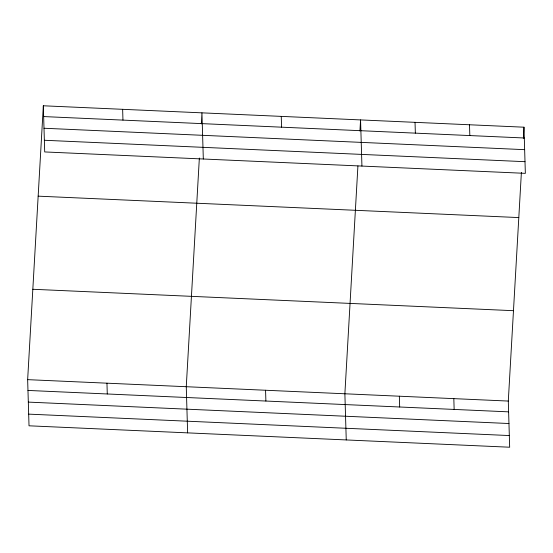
<?xml version="1.0" encoding="UTF-8"?>
<svg xmlns="http://www.w3.org/2000/svg" width="553" height="553" viewBox="0 0 553 553"><rect width="100%" height="100%" fill="white"/><g stroke="black" fill="none" stroke-linecap="round" stroke-linejoin="round"><path stroke-width="0.83" d="M521.396 172.384L508.297 401.063L509.666 447.218L29.019 425.803L27.65 379.648L43.334 105.782L523.981 127.197L525.35 173.352L44.703 151.937L43.334 105.782M199.356 158.04L186.264 386.713L187.633 432.868M201.313 123.934L201.949 112.853L203.317 159.001M357.922 165.955L344.878 393.784L346.247 439.932M359.927 130.999L360.563 119.918L361.932 166.073M523.345 138.285L523.981 127.197M43.652 116.572L524.299 137.994M43.998 128.248L524.645 149.663M44.358 140.268L525.004 161.683M38.157 196.156L518.804 217.578M32.827 289.274L513.474 310.689M27.65 379.648L508.297 401.063M27.968 390.439L508.622 411.854M28.314 402.107L508.967 423.522M28.673 414.128L509.32 435.55M469.504 124.771L469.829 135.561M453.826 398.637L454.144 409.427M415.033 122.344L415.351 133.135M399.349 396.211L399.674 407.001M281.256 116.386L281.574 127.176M265.571 390.245L265.889 401.036M122.642 109.314L122.96 120.112M106.957 383.181L107.275 393.971"/></g></svg>
